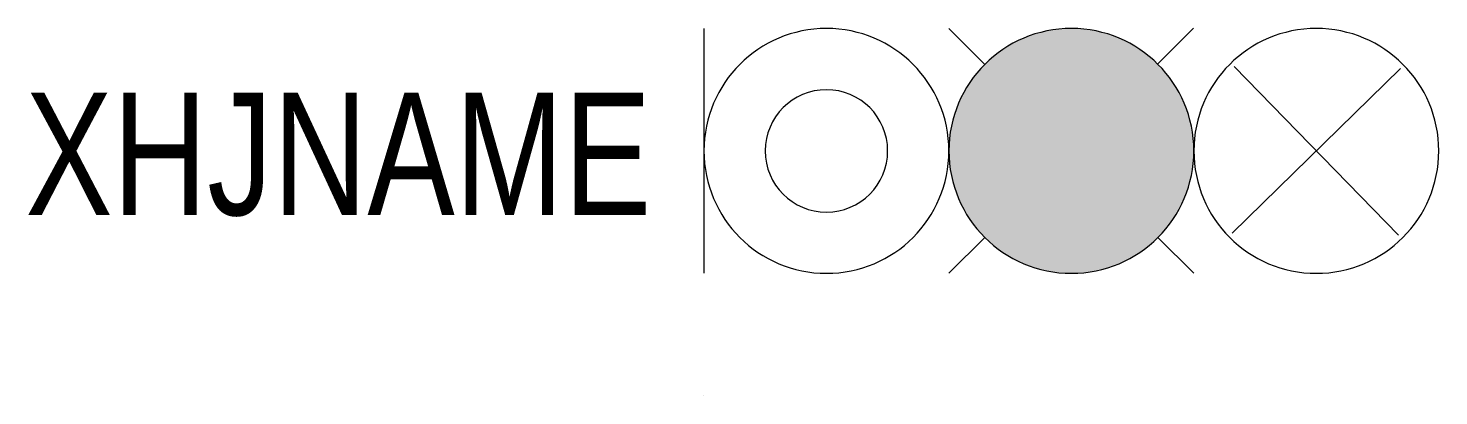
# Model space of a CAD drawing. Header units: millimetres. Extents: x -11 to 12, y 0 to 6.
import ezdxf
from ezdxf.enums import TextEntityAlignment as Align

# ---------------------------------------------------------------- set-up
doc = ezdxf.new("R2010")
doc.units = ezdxf.units.MM
doc.header["$MEASUREMENT"] = 0

msp = doc.modelspace()

# ---------------------------------------------------------------- hatches: boundary and pattern name
h = msp.add_hatch(color=1)
edge = h.paths.add_edge_path()
edge.add_arc((6, 4), 2, 0, 360)

# ---------------------------------------------------------------- linework, layer by layer
msp.add_line((0, 0.001), (0, -0.001))
at = {"color": 7}
for points in [[(0, 6), (0, 2)], [(11.374, 5.345), (8.626, 2.655)], [(8.66, 5.379), (11.34, 2.621)]]:
    msp.add_lwpolyline(points, dxfattribs=at)
for points in [[(0, 4, 1), (4, 4, 1)], [(8, 4, 1), (12, 4, 1)], [(1, 4, 1), (3, 4, 1)]]:
    msp.add_lwpolyline(points, format="xyb", close=True, dxfattribs=at)
at = {"color": 1}
msp.add_lwpolyline([(4, 4, 1), (8, 4, 1)], format="xyb", close=True, dxfattribs=at)
for points in [[(4.586, 5.414), (4, 6)], [(7.995, 6.005), (7.409, 5.419)], [(4.586, 2.586), (4, 2)], [(8, 2), (7.414, 2.586)]]:
    msp.add_lwpolyline(points, dxfattribs=at)

# ---------------------------------------------------------------- texts
at = {"width": 0.8}
msp.add_attdef('XHJNAME', text='D1', height=2, dxfattribs=at).set_placement((-0.86, 2.951), align=Align.RIGHT)

doc.saveas('drawing.dxf')
